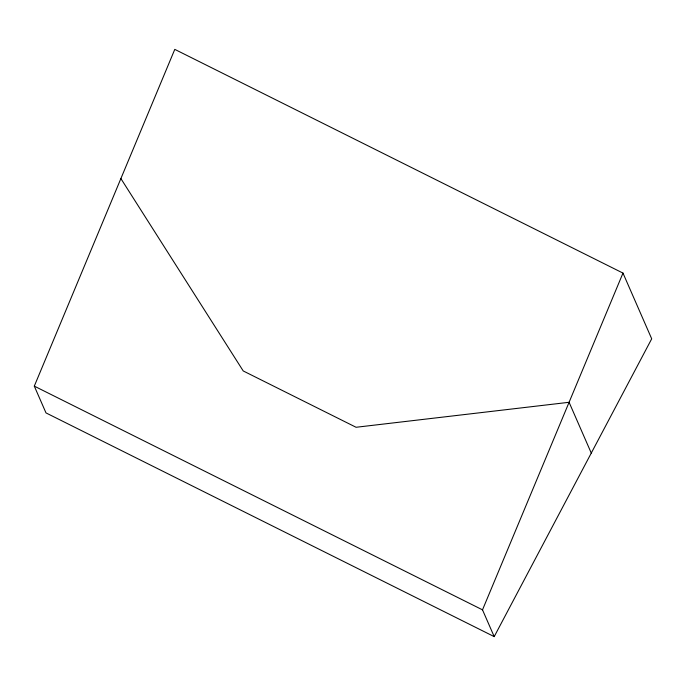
<?xml version="1.0" encoding="UTF-8"?>
<svg xmlns="http://www.w3.org/2000/svg" width="686" height="686" viewBox="0 0 686 686"><rect width="100%" height="100%" fill="white"/><g stroke="black" fill="none" stroke-linecap="round" stroke-linejoin="round"><path stroke-width="1.03" d="M34.3 386.132L174.784 49.375L622.982 273.088L651.7 338.815L494.203 636.625L45.996 412.912L34.3 386.132L482.507 609.845L494.203 636.625M482.507 609.845L622.982 273.088M120.882 178.574L243.23 370.955L356.068 427.275L569.088 402.288L591.272 453.069"/></g></svg>
